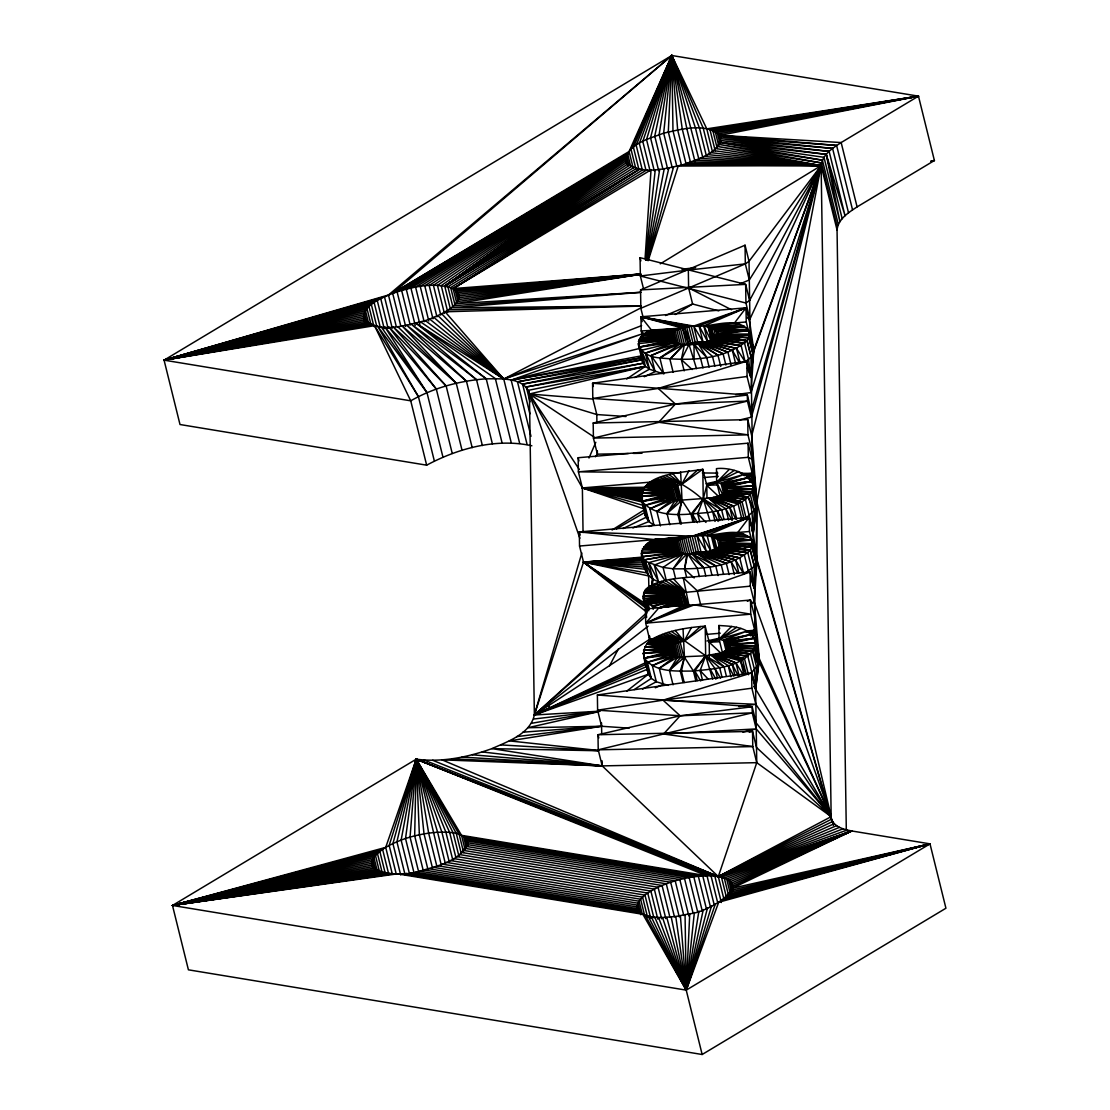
<?xml version="1.0" encoding="UTF-8"?>
<svg xmlns="http://www.w3.org/2000/svg" width="1110" height="1110" viewBox="0 0 1110 1110"><rect width="100%" height="100%" fill="white"/><g stroke="black" fill="none" stroke-linecap="round" stroke-linejoin="round"><path stroke-width="1.5" d="M755.508 647.005L754.203 566.447L750.221 550.352L752.927 544.996L752.178 540.14C738.317 524.447 715.048 537.781 696.941 535.589C691.808 536.033 686.674 536.99 681.873 538.905C675.435 539.696 668.831 549.228 678.043 551.809C688.88 560.619 746.725 545.065 707.153 535.506L711.135 551.601L698.481 551.92L687.728 554.292L683.746 538.211L654.789 539.613L579.531 546.037L579.323 531.912L749.236 517.357L753.218 533.452L757.02 559.606L832.805 823.259M752.927 486.79L750.971 356.907L746.988 340.825L749.694 335.47L748.945 330.6C735.097 314.921 711.815 328.241 693.708 326.062C688.575 326.506 683.441 327.464 678.64 329.379C672.202 330.17 665.611 339.702 674.824 342.282C685.633 351.093 743.367 335.553 703.865 325.979L707.847 342.074L695.248 342.393L684.495 344.766L680.513 328.685L641.205 330.96L640.983 316.822L746.003 307.831L749.985 323.926L753.787 350.08L751.04 392.565L735.666 394.633M720.251 496.767L716.671 482.281L716.463 468.642C731.601 466.547 765.595 476.981 748.154 497.016C756.021 516.011 749.75 537.198 756.16 556.221L756.895 501.9L821.122 165.612C822.163 154.651 832.791 148.06 841.158 142.552L918.47 96.154L934.398 160.52L857.087 206.904C848.72 212.412 838.092 219.017 837.051 229.978L846.32 830.807M652.513 585.358L652.652 578.712L648.67 562.617C634.781 556.859 644.175 541.916 654.789 539.613L692.168 536.158L749.236 517.357L749.458 531.496L756.909 561.091L832.361 822.482M857.087 206.904L841.158 142.552L719.96 135.351C722.208 153.541 696.067 159.479 682.83 164.78C665.14 168.554 641.76 175.699 626.539 162.587C624.292 144.397 650.446 138.445 663.669 133.144C681.36 129.384 704.739 122.239 719.96 135.351L918.47 96.154L671.814 55.5L668.303 131.882L676.878 166.542M702.158 1054.5L188.409 969.821L172.48 905.455L416.25 759.184L718.309 876.567L831.543 819.18C834.581 827.255 844.183 829.503 851.772 830.974L930 843.864L945.928 908.23L702.158 1054.5L686.23 990.134L689.74 913.752C710.067 912.434 760.836 879.675 711.038 875.859C692.82 875.485 674.616 879.758 658.063 887.265C649.114 891.954 633.491 899.378 638.181 911.976L637.098 906.939L419.913 871.142C401.709 878.523 346.486 872.502 385.711 847.374C401.501 838.327 419.538 833.554 437.617 832.25C447.871 832.222 465.562 830.904 467.879 844.266M751.789 530.344L753.218 533.452L754.259 510.503L750.277 494.422L725.288 492.16L720.903 495.254L711.26 497.946L678.46 500.346L667.235 497.974L664.349 493.811L664.932 491.48L667.637 488.761L681.79 484.265L702.796 469.252L706.779 485.334L706.987 498.529M645.077 258.422L651.029 169.83L453.116 288.586C433.51 281.51 411.782 287.018 392.69 293.345C381.035 298.465 358.544 306.443 364.996 323.149M652 586.913L652.652 578.712L644.619 559.828L681.748 552.946L642.177 556.693L678.043 551.809L641.316 553.196C642.052 566.724 647.491 581.029 662.684 582.334M750.957 578.962L754.065 588.12L756.104 563.575L752.122 547.48L720.889 543.692L752.927 544.996L757.02 559.606L754.287 602.258L759.309 658.771L755.619 689.033L756.756 762.667L718.309 876.567L724.025 899.669M747.418 368.007L750.818 377.303L752.871 354.048L748.903 337.953L717.199 335.206L746.988 340.825C723.345 360.57 688.894 360.861 659.839 357.906C638.999 356.671 629.065 337.704 651.459 330.1L682.47 328.06L688.519 343.6L695.151 344.724M709.887 520.618L703.254 498.931L702.796 469.252C685.231 472.846 637.626 472.291 641.927 501.29C657.717 519.535 686.23 514.166 707.902 512.57C720.973 510.475 734.542 507.409 745.42 499.472L719.349 495.906L742.077 501.789L746.059 517.884L754.259 510.503L748.154 497.016L745.42 499.472L753.218 533.452L756.632 504.911L752.649 488.816L726.703 488.22L724.164 484.529L716.671 482.281L729.131 469.572M531.843 445.776C496.198 437.978 458.263 448.287 426.656 465.173L180 424.519L164.072 360.153L671.814 55.5L663.669 133.144L672.258 167.804M581.848 552.96L534.368 714.993C530.094 734.126 507.811 741.411 491.924 748.639C467.837 757.173 441.849 762.556 416.25 759.184L385.711 847.374L172.48 905.455L686.23 990.134L694.361 912.503M722.679 653.637L719.086 639.152L718.878 625.499C730.116 626.179 742.687 626.47 751.678 634.268C757.658 642.079 754.55 652.999 759.06 661.768L755.619 689.033L831.168 816.655L718.309 876.567L424.02 760.059M672.979 602.577L672.188 599.358L673.09 596.889L676.531 594.419L681.637 592.712L750.304 586.163L754.287 602.258L831.168 816.655L756.756 762.667L602.203 765.9L442.03 759.851L718.309 876.567L851.772 830.974L732.267 888.236L930 843.864L686.23 990.134L642.87 914.293L639.235 911.782L637.362 908.674L415.237 872.058M646.617 611.554C643.495 603.479 639.873 591.006 649.961 586.26C659.95 580.294 671.883 578.976 683.233 577.741L750.082 572.025L754.065 588.12L756.909 561.091L754.203 566.447L744.893 573.357M645.52 260.115L655.261 169.691M645.188 509.282C643.634 515.9 648.046 522.158 653.901 524.905L648.975 526.515M668.345 685.411L656.315 681.762L651.348 678.39C643.37 661.865 637.196 644.591 657.078 636.654C672.105 629.648 688.852 627.497 705.211 626.109L709.193 642.204L709.429 657.051M647.602 666.153L648.323 674.242L651.348 678.39L634.212 689.587M529.831 395.243C525.807 376.72 500.804 378.954 486.222 378.801C459.928 380.744 433.705 387.681 410.728 400.821L164.072 360.153L363.775 318.209C378.635 334.832 406.51 325.008 425.31 320.61C435.536 317.085 472.222 302.642 453.116 288.586L639.735 169.081L444.721 286.089L450.438 309.19M419.913 871.142C436.507 865.911 463.869 861.249 467.06 840.964L689.185 877.58L697.76 912.24M596.916 422.73L596.792 414.543L592.809 398.462L592.573 383.255L746.836 361.208L750.818 377.303L753.676 351.565L821.122 165.612L717.421 146.437L821.414 162.948L837.342 227.314M753.218 533.452L756.632 504.911L757.02 559.606L752.178 540.14L712.426 536.338L715.603 549.214M651.667 586.843L652.652 578.712M646.103 260.059L659.673 169.331M712.703 679.084L705.669 655.802L705.211 626.109L684.204 641.122L672.244 644.424L667.027 649.086L667.027 652.069L669.663 654.844L677.683 657.009L705.669 655.802L721.764 652.763L727.702 649.017L728.951 644.022L726.578 641.386L719.086 639.152L731.559 626.442M434.343 460.969L418.414 396.617L374.514 325.674L164.072 360.153L388.472 295.01L671.814 55.5L659.146 134.56L667.721 169.206M388.722 874.125L382.589 849.372L172.48 905.455L397.408 873.834L642.87 914.293L645.298 915.306L686.23 990.134L698.898 911.088M646.658 260.212L664.224 168.789M705.807 575.868L703.809 567.834L687.714 553.876L684.592 569.152L686.577 577.186M750.887 480.144L752.289 473.401L748.307 457.306L748.098 443.181L578.171 457.722L578.393 471.847L582.375 487.942L583.055 532.55M753.315 637.001L754.717 630.258L750.735 614.177L750.513 600.038L694.347 604.853C687.381 604.77 675.671 607.378 672.188 599.358L646.006 602.661L643.439 598.692L673.09 596.889L675.074 604.936M400.863 326.354L392.69 293.345L671.814 55.5L654.747 136.1L662.92 169.108M645.298 915.306L648.101 916.138L686.23 990.134L703.296 909.534M680.624 471.944L682.039 500.36L679.001 514.388L681.387 524.045M683.038 628.801L684.454 657.231L681.415 671.259L684.204 682.511M647.199 260.337L668.858 168.054M847.166 830.03L718.309 876.567L602.203 765.9L598.221 749.819L597.985 734.737L752.538 731.379L756.52 747.474L831.168 816.655L756.895 501.9L751.72 435.744L821.122 165.612L715.437 148.476M712.495 151.959L706.779 128.857L671.814 55.5L650.529 137.779L658.702 170.787M648.101 916.138L651.265 916.791L686.23 990.134L707.514 907.869M647.74 260.434L673.534 167.138M739.718 419.982L751.428 417.18L821.122 165.612L713.05 150.53M710.289 152.556L821.122 165.612L751.331 411.116L747.349 395.035L592.573 383.255L593.364 386.474M692.987 522.241L691.003 514.194L682.039 500.36L677.877 514.36L680.263 524.017M695.803 680.707L693.417 671.064L684.454 657.231L680.305 671.217L683.08 682.483M709.415 153.152L703.282 128.399L671.814 55.5L646.533 139.555L654.289 170.912M651.265 916.791L654.747 917.235L686.23 990.134L711.51 906.079M707.167 154.554L821.122 165.612L751.04 392.565L747.072 376.47L746.836 361.208L658.23 388.444L592.809 398.462L675.38 404.054L747.446 401.098L751.428 417.18M745.143 361.804L741.161 345.723L707.694 341.436L736.527 348.401L745.143 361.804L748.542 359.307L751.192 356.643L753.676 351.565L746.225 321.969L746.003 307.831L693.708 326.062L640.983 316.822L651.459 330.1L670.939 334.443L672.938 342.477M648.198 260.697L678.21 166.042L821.122 165.612L837.051 229.978M579.531 546.037L583.513 562.132L534.368 714.993L599.636 711.177M706.46 156.205L699.508 128.149L671.814 55.5L642.787 141.428L650.141 171.134M654.747 917.235L658.521 917.484L686.23 990.134L715.256 904.206M753.787 350.08L748.945 330.6L717.573 334.179L749.694 335.47L753.787 350.08L821.122 165.612L703.726 156.496M702.838 157.8L695.484 128.094L671.814 55.5L639.332 143.37L645.867 169.774M658.521 917.484L662.559 917.54L686.23 990.134L718.697 902.263L930 843.864L731.601 890.151M699.702 521.769L697.704 513.722L703.254 498.931L706.779 485.334L718.156 482.35M702.519 680.25L700.119 670.593L705.669 655.802L671.494 631.423M698.995 159.604L671.814 55.5L636.21 145.368L642.343 170.121M694.999 161.602L686.826 128.594L671.814 55.5L633.449 147.408L638.763 168.859M690.448 162.143L682.275 129.135L671.814 55.5L631.063 149.448L635.975 169.261M588.98 458.028L595.806 442.266M628.884 165.39L626.428 155.483L392.69 293.345L629.092 151.501L671.814 55.5L677.655 129.87L686.23 164.53M746.85 317.557L749.916 319.111L821.122 165.612L699.98 158.369M754.259 510.503L755.757 507.783L751.775 491.688L725.288 492.16L726.703 488.22L752.913 485.819L756.895 501.9L751.942 450.938L747.96 434.856L747.738 419.649L593.184 423.021L593.42 438.089L597.402 454.17L595.362 456.793M609.57 665.792L618.381 648.92M749.625 300.463L745.642 284.368L640.068 257.673L640.359 276.001L745.934 303.03L749.625 300.463L821.122 165.612L695.984 160.145M689.046 470.626L681.79 484.265L659.701 477.605L677.683 485.07L681.665 501.151L675.837 485.514L654.65 479.784L677.683 485.07L657.078 478.674M691.461 627.497L684.204 641.122L662.115 634.462L680.097 641.927L684.079 658.022M729.783 648.393L729.117 645.09L755.077 645.687L754.189 648.545L758.172 664.64L751.831 672.424L755.619 689.033L753.815 686.396M739.995 283.855L749.305 279.97L821.122 165.612L691.766 161.824M675.546 578.449L673.159 568.792L683.677 553.349L644.619 559.828L648.601 575.923L648.864 587.759M748.404 479.09L752.289 473.401L740.245 473.29M750.832 635.961L754.717 630.258L746.1 630.993M694.388 522.158L692.39 514.124L703.254 498.931L721.639 509.865L724.025 519.522M697.205 680.638L694.804 670.981L705.669 655.802L724.053 666.735L726.439 676.379M687.367 163.378L821.122 165.612L749.028 261.294L745.323 263.889L640.845 308.275L642.843 316.308M711.26 339.452L708.083 326.576L734.515 322.968L746.003 307.831L699.023 325.799L703.005 341.894L708.013 342.504M714.951 550.588L711.371 536.116L737.748 532.495L749.236 517.357L694.499 535.839L698.481 551.92L706.626 553.488M691.003 514.194L703.254 498.931L717.268 510.891L722.277 519.924M626.859 691.086L648.323 674.242L643.287 653.249L667.027 652.069L644.341 658.147C655.275 672.965 676.864 670.967 693.417 671.064L705.669 655.802L719.682 667.762L722.069 677.405M650.349 642.593L645.701 623.154L658.813 607.905L673.673 602.203L652.416 606.088L646.006 602.661L672.271 598.498L673.562 603.077M678.46 500.346L667.027 513.486L669.816 524.739M680.874 657.217L669.455 670.343L673.035 684.828M666.25 580.308L663.072 567.432L683.677 553.349L654.331 565.059L658.313 581.154L648.67 562.617L663.072 567.432L673.159 568.792L686.84 553.793L684.592 569.152L694.166 577.963M756.756 762.667L752.774 746.572L598.221 749.819L663.558 734.001L680.18 715.784L752.164 706.751L756.146 722.846L831.168 816.655L821.122 165.612L682.83 164.78M673.104 372.141L669.927 359.265L683.815 344.294L659.839 357.906L663.822 374.001L651.098 355.533L678.515 343.42L645.451 353.091L649.433 369.186L662.365 373.598M669.927 359.265L684.481 344.35L681.36 359.612L684.149 370.879M752.122 547.48L720.515 544.719L750.221 550.352C729.478 568.445 699.217 569.083 673.159 568.792M747.613 477.772L752.289 473.401L755.952 497.377L754.148 494.796M750.027 634.642L754.717 630.258L759.309 658.771L831.168 816.655L756.229 728.909L752.247 712.828L752.164 706.751L597.374 694.985L597.61 710.178L601.592 726.273L629.12 728.146M698.051 469.655L681.79 484.265L662.504 476.579M700.465 626.526L684.204 641.122L664.932 633.435M693.417 671.064C714.216 668.706 741.397 667.901 754.189 648.545L728.784 647.158L755.077 645.687L759.309 658.771L754.384 638.153L726.578 641.386L728.576 649.433M646.131 615.911L534.368 714.993L529.414 394.008L528.61 390.29L645.382 366.383L649.433 369.186L634.74 377.567M682.039 500.36L667.027 513.486L675.255 500.152L656.856 511.419L660.436 525.904M684.454 657.231L669.455 670.343L677.683 657.009L659.271 668.289L663.253 684.37L655.316 687.798M648.115 626.179L534.368 714.993L648.323 674.242L643.287 653.249L666.777 650.682L667.721 653.901M656.856 511.419L672.452 499.75L649.919 508.81L653.901 524.905M659.271 668.289L674.88 656.62L652.333 665.667L656.315 681.762L642.579 689.088M625.832 160.964L444.721 286.089L636.571 168.429M659.839 357.906L680.444 343.822L651.098 355.533L655.08 371.628L644.299 376.734M626.539 162.587L444.721 286.089L633.768 167.596M626.706 378.996L645.382 366.383L641.4 350.302L674.824 342.282L645.451 353.091L655.08 371.628M734.265 470.432L716.671 482.281L723.498 496.212M726.245 651.348L723.456 640.095L747.224 631.021L719.086 639.152L736.679 627.289M627.705 164.072L444.721 286.089L626.428 155.483L397.089 291.791L405.663 326.451M629.314 165.404L444.721 286.089L625.776 157.398L627.816 165.654M631.326 166.583L444.721 286.089L625.568 159.23L626.65 164.266M746.808 476.898L752.289 473.401L741.993 474.275M749.236 633.768L754.717 630.258L746.475 632.117M643.217 169.525L453.116 288.586L456.793 303.432M612.082 529.997L643.744 510.184M646.991 169.774L453.116 288.586L640.609 274.031L457.917 292.582L459.138 297.536M660.284 263.847L821.122 165.612M675.282 314.519L692.598 304.001L718.794 310.911M392.69 293.345L627.538 153.513L630.813 166.722M616.327 528.929L644.841 512.473L642.718 501.221M641.483 307.581L503.746 379.037L416.153 323.287L486.222 378.801L502.15 443.167M738.594 471.542L716.671 482.281L744.796 474.15L721.042 483.225L723.817 494.491M623.001 528.582L645.909 517.371L640.858 496.378L664.349 493.811L665.292 497.03M719.086 639.152L741.008 628.413M649.919 508.81L670.038 499.153L644.938 505.425L648.92 521.52L632.922 527.971M652.333 665.667L672.466 656.024L647.366 662.295L651.348 678.39M645.992 662.476L534.368 714.993L647.061 612.387L583.513 562.132L643.37 557.026M732.461 886.404L851.772 830.974L721.472 877.205L726.37 897.005M645.701 623.154L684.717 605.186L645.493 609.029L645.701 623.154L750.735 614.177L694.347 604.853L645.701 623.154L689.171 605.172M834.276 823.689L718.309 876.567L432.678 760.281M647.158 663.849L534.368 714.993L649.683 639.249L653.138 638.958M717.573 334.179L749.805 333.985L752.927 346.695L750.207 338.064L749.028 261.294L745.046 245.199L640.567 289.904L640.845 308.275M746.003 307.831L703.865 325.979L711.316 341.159M707.153 535.506L749.236 517.357L696.941 535.589L700.923 551.684L707.292 552.725M646.034 666.832L534.368 714.993L647.269 669.33L646.048 662.906M836.607 825.632L718.309 876.567L832.583 821.525L833.457 824.855M665.528 315.531L692.598 304.001L688.616 287.906L688.339 270.063L745.323 263.889L749.305 279.97M839.548 827.352L718.309 876.567L843.087 828.823M747.349 601.301L750.513 600.038L754.495 616.133L758.366 654.248M641.622 325.605L503.746 379.037L420.773 322.025M709.346 552.128L706.265 551.42L702.283 535.325L749.236 517.357M745.92 475.663L752.289 473.401L744.061 475.246M748.348 632.534L754.717 630.258L746.336 632.325M688.824 604.867L683.233 577.741L697.191 590.7L750.082 572.025L750.304 586.163M527.097 444.486L511.183 380.133L641.705 334.054L503.746 379.037L425.31 320.61M644.938 505.425L667.235 497.974L641.927 501.29L648.92 521.52M751.082 603.327L754.287 602.258L750.859 602.55M647.366 662.295L669.663 654.844L644.341 658.147L667.762 653.318M749.208 732.114L752.538 731.379L752.774 746.572L663.558 734.001L752.247 712.828L680.18 715.784L597.61 710.178L663.031 700.174L751.637 672.938L755.619 689.033L756.673 667.374L752.691 651.279L727.702 649.017L754.189 648.545L728.34 648.115M726.148 492.576L724.164 484.529L749.264 477.411L750.055 480.63M726.578 641.386L751.678 634.268L723.456 640.095M653.207 609.307L652.416 606.088L658.813 607.905L675.49 603.34M721.819 900.265L930 843.864L730.491 892.121M665.57 496.697L641.927 501.29L664.612 495.199L640.858 496.378L645.909 517.371M648.67 562.617L683.677 553.349M724.58 898.24L930 843.864L728.951 894.147M744.172 475.538L752.289 473.401L743.922 475.455M720.557 652.874L709.193 642.204L720.57 639.221M748.209 631.965L754.717 630.258M393.37 873.778L172.48 905.455L379.828 851.412L385.142 872.862M652.416 606.088L672.563 600.871L648.226 604.256L649.419 609.085M726.967 896.186L930 843.864M389.596 873.528L172.48 905.455L377.442 853.451L382.353 873.265M639.54 346.375L642.329 357.642L511.183 380.133L640.165 348.29M386.113 873.084L172.48 905.455L375.471 855.505L379.551 872.002M707.056 484.515L717.102 482.045M709.47 641.372L719.53 638.902M751.678 634.268L725.177 640.692L727.563 650.349M579.892 538.267L529.414 394.008L645.382 366.383L642.926 363.248L638.083 343.67L671.231 340.048L638.944 347.152L674.824 342.282M742.84 732.114L756.229 728.909L663.558 734.001M382.95 872.432L172.48 905.455L373.917 857.517L377.192 870.726M662.559 917.54L675.754 916.499L689.74 913.752M593.184 423.021L675.38 404.054L747.349 395.035L747.446 401.098L593.42 438.089L747.96 434.856L658.743 422.272L675.38 404.054L658.23 388.444L747.072 376.47M756.895 501.9L751.97 481.296L726.537 487.165L727.286 490.273M728.868 647.005L727.674 642.177L754.384 638.153L728.951 644.022L729.7 647.144M380.147 871.6L172.48 905.455L372.807 859.501L375.263 869.394M598.012 711.829L527.888 727.73L601.592 726.273L509.323 740.897L598.54 750.471M706.973 640.997L720.14 638.028M706.196 483.752L717.726 481.171M377.705 870.587L172.48 905.455L372.155 861.402L373.779 868.006M375.679 869.408L172.48 905.455L371.947 863.233L373.015 868.27M721.042 483.225L749.264 477.411L722.749 483.835L725.135 493.478M641.927 501.29L665.348 496.447M529.928 413.85L522.588 384.143L642.066 359.765L642.926 363.248L526.307 386.988L529.983 401.834M648.226 604.256L672.188 599.358M374.084 868.075L172.48 905.455L372.211 864.967M364.482 319.819L164.072 360.153L384.476 296.8L392.232 328.158M530.982 436.299L517.496 381.84L642.329 357.642M644.341 658.147L667.984 653.568M172.48 905.455L372.918 866.577M365.648 321.303L164.072 360.153L380.73 298.673L388.084 328.38M638.944 347.152L672.174 340.867M724.164 484.529L751.97 481.296L726.051 486.194L726.842 489.413M678.501 606.102L675.282 595.071L646.547 588.869L677.239 594.1L681.124 604.936L658.813 607.905L678.03 604.284M729.686 647.713L728.465 643.051L754.384 638.153M511.183 380.133L641.483 355.852M367.257 322.649L164.072 360.153L377.289 300.616L384.226 328.671M369.283 323.829L164.072 360.153L374.167 302.614L380.286 327.367M517.496 381.84L642.066 359.765M531.496 723.318L599.65 711.371M522.588 384.143L642.926 363.248M526.307 386.988L645.382 366.383M371.711 324.841L164.072 360.153L371.392 304.639L376.706 326.104M640.65 274.295L455.364 303.668L640.9 292.305M658.813 607.905L679.431 604.631M706.779 128.857L918.47 96.154L718.808 133.866L720.848 142.108M751.97 481.296L725.26 485.32L726.453 490.134M456.904 301.656L640.65 274.267L458.624 294.205M597.374 694.985L751.637 672.938L751.872 688.2L755.854 704.295L831.168 816.655L759.06 661.768M458.014 299.672L640.637 274.239L458.888 295.94M598.789 737.956L597.985 734.737L680.18 715.784L663.031 700.174L751.872 688.2M738.774 706.598L755.854 704.295L663.031 700.174M458.68 297.771L640.623 274.198M516.677 736.624L601.592 726.273L522.907 732.198M681.915 269.258L695.679 267.621M533.674 719.03L599.664 711.274M748.75 707.139L752.164 706.751M673.77 602.494L672.577 597.679L644.41 600.801L646.797 610.458M729.117 645.09L755.327 642.676L728.951 644.022L729.742 647.241M580.114 535.131L579.323 531.912L654.789 539.613L689.92 536.56L693.903 552.641L702.408 553.835M734.515 322.968L746.225 321.969M593.115 399.073L529.414 394.008L582.375 487.942L652.749 481.92M704.24 477.508L717.962 476.343M737.748 532.495L749.458 531.496M706.501 634.393L720.279 633.213M684.939 270.354L688.339 270.063L640.359 276.001L643.536 288.877M641.316 553.196L675.393 550.394L642.44 548.964L673.798 548.701L643.897 546.869L673.381 547.757L645.937 544.788L673.243 546.744L674.061 549.769M717.684 333.139L748.945 330.6L709.026 326.784L712.218 339.66M752.927 544.996L721 542.637L752.178 540.14L713.994 536.754L717.171 549.63M676.545 551.573L674.172 543.969L654.789 539.613L687.77 537.032L691.752 553.127L700.063 554.528M640.858 496.378L664.446 494.616M643.287 653.249L666.86 651.473M453.379 305.722L640.9 292.332L451.007 307.761L641.094 306.027M642.121 498.015L641.205 493.187L664.932 491.48L667.165 499.167M644.23 653.277L643.62 650.058L667.36 648.337L669.58 656.024M646.2 608.238L583.513 562.132L643.842 557.928M677.308 552.725L674.922 543.081L654.789 539.613L685.702 537.587L689.685 553.668L694.721 554.542L689.685 553.668M712.023 339.618L708.083 326.576L740.342 324.522M749.666 537.198L711.371 536.116L743.575 534.049M640.567 289.904L745.642 284.368L745.934 303.03L749.916 319.111M752.649 488.816L726.37 490.287L751.775 491.688L725.912 491.258M645.465 605.796L583.513 562.132L643.245 558.954M752.913 485.819L726.537 487.165L727.327 490.384M671.231 340.048L638.347 341.547L670.565 339.174L639.193 339.438L670.163 338.231L640.609 337.357L670.01 337.218L671.231 341.755M717.032 484.876L706.779 485.334L719.391 497.197M709.193 642.204L719.446 641.746M641.996 496.406L641.205 493.187L664.599 492.229L666.333 498.362M644.424 653.277L643.62 650.058L667.027 649.086L668.317 653.693M644.979 603.465L583.513 562.132L642.981 559.981M643.439 598.692L672.577 597.679M679.514 552.863L675.893 542.207L654.789 539.613L681.873 538.905L685.855 555M720.543 540.834L752.178 540.14L717.032 537.892L719.419 547.549M628.302 453.532L597.402 454.17L597.346 450.827M633.463 453.421L642.052 453.241M675.393 550.394L641.58 551.073L646.159 572.774L583.513 562.132L644.813 560.98M448.232 309.801L641.108 306.069L445.11 311.799L503.746 379.037L519.674 443.403M708.083 326.576L744.338 326.229M643.578 508.741L582.375 487.942L644.619 487.248M711.371 536.116L747.571 535.755M666.93 499.528L664.932 491.48L642.329 490.176L666.014 490.065L668.4 499.722M676.018 603.993L673.812 596.139L643.078 596.306L646.672 610.777M668.955 654.775L667.36 648.337L644.744 647.047L668.428 646.922L670.426 654.969M643.037 505.327L582.375 487.942L644.757 487.998M679.861 552.613L677.072 541.347L654.789 539.613L680.097 539.682L683.677 554.167M751.192 356.643L747.21 340.548L717.199 335.206L749.694 335.47M679.972 472.763L578.393 471.847L748.307 457.306L752.08 459.262L755.952 497.377M702.366 472.957L717.851 473.096M648.601 575.923L583.513 562.132L644.494 562.923M643.287 502.261L582.375 487.942L642.44 489.052M642.44 548.964L674.464 549.589M673.09 596.889L643.078 596.306L674.256 595.779L676.49 603.646M598.54 750.762L491.924 748.639L602.203 765.9L451.881 758.768M746.433 327.672L709.026 326.784L713.147 338.814M642.329 490.176L665.403 490.759L667.401 498.806M644.744 647.047L667.832 647.63L669.816 655.663M641.205 493.187L664.349 493.811L665.154 497.03M720.806 545.69L719.225 539.252L752.178 540.14M721 542.637L753.038 543.512L756.16 556.221M643.62 650.058L666.777 650.682L667.568 653.901M642.759 500.638L582.375 487.942L643.966 489.774M579.323 531.912L692.168 536.158L696.15 552.253L702.824 553.349M654.789 539.613L678.474 540.501L681.665 553.377M642.551 499.181L582.375 487.942L643.869 490.578M645.298 569.291L583.513 562.132L644.716 564.976M750.277 494.422L724.469 493.006L748.154 497.016L720.903 495.254L745.42 499.472M642.524 497.807L582.375 487.942L642.454 491.314M501.012 744.921L598.554 750.637M462.01 757.062L602.203 765.9L482.253 751.942M626.026 416.527L596.792 414.543L529.414 394.008L579.337 469.53M706.196 342.74L697.69 342.144L693.708 326.062L703.005 341.894L709.04 342.407M642.621 335.275L670.01 337.218L671.203 342.046M640.664 496.267L582.375 487.942L642.912 492.229M852.536 209.818L836.607 145.452L720.681 136.96L832.583 148.407L848.512 212.773M721.611 494.921L748.154 497.016L723.47 493.811M724.039 651.778L750.582 653.873L754.564 669.968L755.619 689.033L754.189 686.174M717.199 335.206L748.986 337.745L752.968 353.84M583.513 562.132L645.562 567.168L643.966 560.73M716.547 336.205L746.988 340.825L714.479 338.12L744.56 343.212L748.542 359.307L750.818 377.303M719.863 545.718L750.221 550.352L717.795 547.632L747.793 552.738L751.775 568.833L754.065 588.12M671.3 341.103L670.107 336.274L644.188 334.054L670.01 337.218M472.208 754.772L602.203 765.9M836.607 145.452L719.96 135.351L720.779 138.653M832.583 148.407L720.931 138.694L829.128 151.39L845.057 215.756L826.256 154.359L720.737 140.526L829.128 151.39M642.954 495.379L582.375 487.942L642.246 493.131M674.533 550.629L673.34 545.801L647.505 543.581L673.243 546.744L674.034 549.963M696.941 535.589L706.265 551.42L710.802 551.809M713.508 338.495L710.719 327.242L748.945 330.6L717.226 331.321L718.031 334.54M722.277 494.56L748.154 497.016M653.082 639.568L649.683 639.249L649.225 635.891M724.705 651.431L750.582 653.873L726.884 649.877L752.691 651.279L758.172 664.64M582.375 487.942L641.691 494.116M672.008 341.783L670.412 335.345L646.173 332.792L670.107 336.274M675.241 551.309L673.645 544.871L649.489 542.318L673.34 545.801M838.314 224.539L822.385 160.173L720.071 142.441L826.256 154.359L842.185 218.725M720.889 543.692L752.219 547.272L756.201 563.367M706.043 343.115L697.69 342.144L706.224 343.559M689.796 344.724L686.452 344.142L682.47 328.06L640.983 316.822L688.935 326.631L692.917 342.726L699.661 343.503M691.752 553.127L701.575 554.265M715.645 337.176L746.988 340.825M697.122 344.6L688.519 343.6L684.537 327.505L640.983 316.822L691.266 326.312L695.248 342.393L703.462 343.545M718.961 546.689L750.221 550.352M676.281 343.337L672.66 332.667L651.459 330.1L678.64 329.379L682.22 343.864M666.014 490.065L644.23 487.332L666.763 489.399L669.552 500.665M668.428 646.922L646.658 644.188L669.177 646.256L671.564 655.913M725.884 650.682L750.582 653.873L723.332 652.125L747.849 656.329L751.831 672.424M713.05 339.036L744.56 343.212L711.357 339.924L741.161 345.723L709.387 340.784M670.939 334.443L648.601 331.474L670.412 335.345M716.366 548.548L747.793 552.738L714.673 549.436L744.394 555.25L748.376 571.331M644.299 591.685L674.256 595.779L676.24 603.812M747.849 656.329L721.764 652.763L744.491 658.66L748.473 674.741M698.481 551.92L708.374 553.293M684.537 327.505L690.67 343.115L699.147 344.308M720.071 142.441L823.995 157.301L839.923 221.653L826.256 154.359M686.452 344.142L689.809 344.627M679.126 605.783L675.893 594.738L646.547 588.869L678.807 593.503L682.47 606.213M653.082 639.762L649.683 639.249L649.641 636.113M822.385 160.173L718.961 144.411L821.414 162.948M712.703 550.296L744.394 555.25L710.997 550.948L739.759 557.942L743.742 574.023M671.453 499.417L668.664 488.15L648.559 483.363L671.12 487.012L674.7 501.484M645.479 485.972L666.763 489.399L646.922 484.64L668.664 488.15M644.48 597.985L643.606 593.17L674.256 595.779L645.285 590.256L675.282 595.071L677.683 604.728M675.199 657.425L671.078 645.007L650.987 640.234L673.534 643.869L677.114 658.355M647.907 642.829L669.177 646.256L649.35 641.511L671.078 645.007L673.867 656.274M671.12 487.012L650.404 482.129L674.131 485.986L679.819 501.595L675.837 485.514L652.43 480.935L674.131 485.986L677.711 500.457M673.534 643.869L652.819 638.999L676.545 642.843L680.125 657.328M396.103 873.487L389.166 845.432L416.25 759.184L461.552 835.344L707.014 875.804L714.368 905.51M467.31 842.698L684.509 878.496L693.084 913.155M467.116 844.53L679.833 879.592L688.81 915.903M466.45 846.444L675.213 880.854L683.788 915.514M465.34 848.415L670.676 882.27L679.251 916.916M463.786 850.44L666.277 883.81L674.45 916.818M461.815 852.48L662.059 885.489L669.816 916.846M459.429 854.534L658.063 887.265L665.82 918.622M456.668 856.559L654.317 889.138L661.671 918.844M453.546 858.557L650.876 891.08L657.814 919.136M450.091 860.5L647.74 893.078L653.873 917.831M446.359 862.373L644.979 895.118L650.696 918.22M442.349 864.163L642.593 897.158L647.505 916.971M438.131 865.828L640.623 899.211L644.702 915.708M433.746 867.382L639.069 901.223L642.343 914.432M429.209 868.797L637.959 903.207L640.817 914.751M424.589 870.046L637.306 905.108L639.346 913.363M410.603 872.793L638.07 910.297M406.052 873.334L639.235 911.782M401.64 873.695L640.845 913.114M692.917 342.726L699.577 343.822M675.158 344.197L671.689 333.541L651.459 330.1L676.864 330.156L680.444 344.641M706.265 551.42L711.177 552.267M645.285 590.256L674.741 595.418L677.461 604.867M720.515 544.719L750.443 550.074L754.425 566.169M673.645 544.871L651.917 540.986L674.172 543.969L675.768 550.407M646.547 588.869L676.531 594.419L679.819 605.463M682.234 658.466L678.252 642.371L654.844 637.806L676.545 642.843M650.404 482.129L672.549 486.485L676.143 500.957M648.559 483.363L669.816 487.567L673.007 500.443M652.819 638.999L674.977 643.342L678.557 657.828M650.987 640.234L672.244 644.424L675.421 657.3M646.922 484.64L667.637 488.761L670.426 500.027M649.35 641.511L670.065 645.618L673.562 656.454M736.707 518.883L733.516 506.021L713.563 497.516L740.162 502.899L744.144 518.981M742.798 674.117L735.944 662.878L715.978 654.373L742.59 659.756L746.17 674.242M649.961 586.26L681.637 592.712L686.299 605.297M709.207 551.559L739.759 557.942L707.361 552.086L735.611 559.912L742.923 572.607M717.601 496.489L742.077 501.789L715.672 497.03L740.162 502.899M738.788 572.788L735.611 559.912L703.49 552.974L731.129 561.702L737.9 573.149M720.029 653.36L744.491 658.66L718.101 653.887L742.59 659.756M640.983 316.822L686.688 327.034L690.67 343.115M705.461 552.558L735.611 559.912M652.971 640.068L649.683 639.249L649.836 642.482M652.083 585.039L681.637 592.712L684.814 605.588M715.978 654.373L740.523 660.838L745.962 674.353M713.563 497.516L738.108 503.968L741.688 518.453M678.252 642.371L657.078 636.654L680.097 641.927L659.493 635.544M688.394 604.936L683.482 592.351L654.844 583.721L681.637 592.712L648.115 587.551L678.807 593.503L681.596 604.756M652.916 640.276L649.683 639.249L650.058 642.524M718.114 575.59L715.728 565.947L697.219 553.821L726.328 563.297L729.117 574.564M731.088 365.037L727.896 352.175L702.214 343.018L723.096 353.771L725.884 365.037M733.516 506.021L711.26 497.946L729.769 507.423L735.958 519.175M657.925 582.514L683.482 592.351L686.674 605.227M726.328 563.297L701.464 553.321L731.129 561.702L734.321 574.578M707.014 875.804L416.25 759.184L392.912 843.558L400.668 874.916M727.896 352.175L704.101 342.56L732.378 350.385L739.69 363.081M652.86 640.581L649.683 639.249L650.654 642.357M721.639 509.865L708.777 498.334L729.769 507.423L732.544 518.689M724.053 666.735L711.205 655.191L732.184 664.293L738.372 676.032M723.096 353.771L700.244 343.434L717.962 355.186L720.751 366.453M697.219 553.821L721.195 564.712L723.581 574.369M661.324 581.432L683.482 592.351L669.108 579.614L685.647 591.991L673.492 578.879M703.809 567.834L692.251 554.043L715.728 565.947M688.616 287.906L731.532 309.759M665.514 475.593C686.646 486.152 708.596 498.654 718.128 521.464M667.942 632.45L684.204 641.122L675.199 630.466M652.652 640.831L649.683 639.249L650.987 642.135M709.096 367.105L706.709 357.448L698.232 343.781L717.962 355.186M708.777 498.334L725.801 508.713L732.156 520.562M711.205 655.191L728.216 665.57L733.779 675.934M665.056 580.461L683.482 592.351M529.414 394.008L594.28 437.187M652.43 641.136L649.683 639.249L652.194 641.497M416.153 323.287L495.365 378.593L511.294 442.959M486.222 378.801L411.477 324.384L476.509 379.675L492.438 444.042M692.251 554.043L709.942 566.974L711.926 575.022M669.08 474.553L681.79 484.265L672.785 473.595M476.509 379.675L406.801 325.299L466.45 381.174L482.378 445.54M429.709 319.07L503.746 379.037L441.669 313.741M466.45 381.174L402.167 326.035L456.252 383.283L472.18 447.635M433.927 317.391L503.746 379.037L437.923 315.615M698.232 343.781L712.495 356.407L714.882 366.064M692.127 369.533L681.36 359.612L689.019 344.53L696.511 368.617M397.63 326.576L456.252 383.283L393.217 326.923L446.123 385.933L462.051 450.299M446.123 385.933L388.972 327.075L436.313 389.083L452.242 453.449M694.125 358.96L693.986 344.294L706.709 357.448M697.704 513.722L705.974 522.435M700.119 670.593L708.388 679.306M644.494 334.471L641.205 330.96L642.801 337.385M436.313 389.083L384.934 327.02L427.003 392.676L442.932 457.029M705.669 655.802L715.104 668.664L720.557 678.321M381.16 326.77L427.003 392.676L377.677 326.312L418.414 396.617M654.331 565.059L665.098 580.683M687.714 553.876L697.357 568.486L699.356 576.534M692.39 514.124L697.468 522.685M694.804 670.981L700.729 680.971M710.317 669.427L715.894 679.181M702.283 535.325L711.135 551.601M699.023 325.799L707.847 342.074M374.514 325.674L410.728 400.821L426.656 465.173M693.986 344.294L700.577 358.294L702.977 367.951M641.4 350.302L649.433 369.186M710.719 327.242L715.173 338.203M648.823 610.708L646.006 602.661L647.99 610.708M647.449 610.597L644.41 600.801L672.271 598.498L673.465 603.327M719.225 539.252L721.153 545.676M666.791 917.401L686.23 990.134L685.064 914.848M720.057 144.078L717.199 132.52L918.47 96.154L709.928 129.495L715.242 150.946M718.85 146.201L715.173 131.341L918.47 96.154L712.745 130.328L717.24 148.476M740.106 362.887L736.527 348.401L705.932 342.019L732.378 350.385L735.555 363.261M747.738 419.649L751.72 435.744M681.554 165.445L672.979 130.786L671.814 55.5M748.098 443.181L752.08 459.262M717.504 336.177L715.908 329.739L748.945 330.6L713.744 328.38L716.13 338.037M725.801 508.713L728.59 519.979M678.432 343.85L675.241 330.974L651.459 330.1L673.839 331.821L676.628 343.073M629.092 151.501L633.172 167.998M717.268 510.891L719.655 520.548M672.66 332.667L675.449 343.933M671.689 333.541L674.089 343.198M712.689 511.793L715.076 521.45M740.523 660.838L743.714 673.714M640.068 257.673L640.872 260.892M739.121 675.754L735.944 662.878L713.688 654.817L732.184 664.293L734.973 675.56M728.465 643.051L729.922 648.295M718.878 625.499L719.682 628.718M728.216 665.57L731.004 676.836M641.386 318.431L642.177 321.65M697.191 590.7L700.771 605.186M715.104 668.664L717.49 678.307M664.599 492.229L665.806 497.058M675.893 542.207L678.279 551.85M683.26 605.977L680.069 593.101L648.115 587.551L679.403 593.295L682.581 606.171M677.239 594.1L680.028 605.366M676.531 594.419L679.32 605.685M675.893 594.738L678.668 606.005M674.741 595.418L677.128 605.075M673.812 596.139L675.796 604.187M733.28 889.707L732.212 884.67L851.772 830.974L724.275 878.038L728.77 896.186M733.127 889.665L731.504 883.061L851.772 830.974L726.703 879.051L730.38 893.911M732.378 889.832L730.338 881.576L851.772 830.974L728.729 880.23L731.587 891.788M670.065 645.618L672.854 656.884M667.027 649.086L668.22 653.915M721.347 902.513L714.812 876.109L416.25 759.184L396.908 841.782L405.081 874.791M646.686 613.858L645.493 609.029L646.658 617.424M717.573 902.263L711.038 875.859L416.25 759.184L401.126 840.104L409.299 873.112M710.539 907.314L702.769 875.957L463.578 836.524L466.436 848.082M706.529 909.312L698.356 876.303L465.173 837.87L467.227 846.111M702.394 911.504L693.819 876.845L466.339 839.354L467.976 845.959M578.171 457.722L578.976 460.941M458.791 299.353L456.751 291.098L640.623 274.073L455.142 289.765L458 301.309M454.781 304.071L450.688 287.573L639.735 169.081L447.885 286.741L452.783 306.54M447.76 312.049L441.239 285.645L626.428 155.483L401.626 290.376L410.2 325.036M444.402 313.436L437.451 285.381L626.428 155.483L406.246 289.127L415.237 325.424M440.781 315.046L433.427 285.339L626.428 155.483L410.922 288.031L419.899 324.342M436.952 316.836L429.181 285.478L626.428 155.483L415.598 287.115L424.173 321.761M432.942 318.834L424.769 285.825L626.428 155.483L420.232 286.38L428.807 321.026M388.472 295.01L396.228 326.368M373.917 326.493L369.019 306.693L164.072 360.153L363.511 316.475L365.301 323.121M371.129 325.244L367.035 308.733L164.072 360.153L363.719 314.643L365.759 322.899M368.756 323.953L365.481 310.758L164.072 360.153L364.371 312.729L367.23 324.286M461.552 835.344L465.229 850.191M463.619 852.48L459.124 834.332L416.25 759.184L405.525 838.563L414.099 873.209M461.219 853.299L456.307 833.499L416.25 759.184L410.048 837.148L418.637 871.808M458.874 855.963L453.144 832.861L416.25 759.184L414.682 835.886L423.257 870.545M455.794 857.156L449.661 832.403L416.25 759.184L419.358 834.789L427.933 869.449M452.838 860.208L445.887 832.153L416.25 759.184L424.02 833.874L432.609 868.533M449.217 861.804L441.863 832.098L416.25 759.184L428.654 833.138L436.827 866.147M445.374 863.608L437.617 832.25L416.25 759.184L441.378 865.606M385.711 847.374L392.246 873.778M671.217 917.054L686.23 990.134L680.388 915.764M645.909 605.991L646.492 609.182M675.754 916.499L686.23 990.134M716.935 471.944L717.629 476.898M745.046 245.199L745.323 263.889M601.537 722.901L601.717 734.459M602.133 760.877L602.175 764.235M549.103 701.7L549.173 706.876M934.398 160.52L930.999 161.186L934.398 160.52M833.402 824.827L832.583 821.525L833.388 824.883"/></g></svg>
